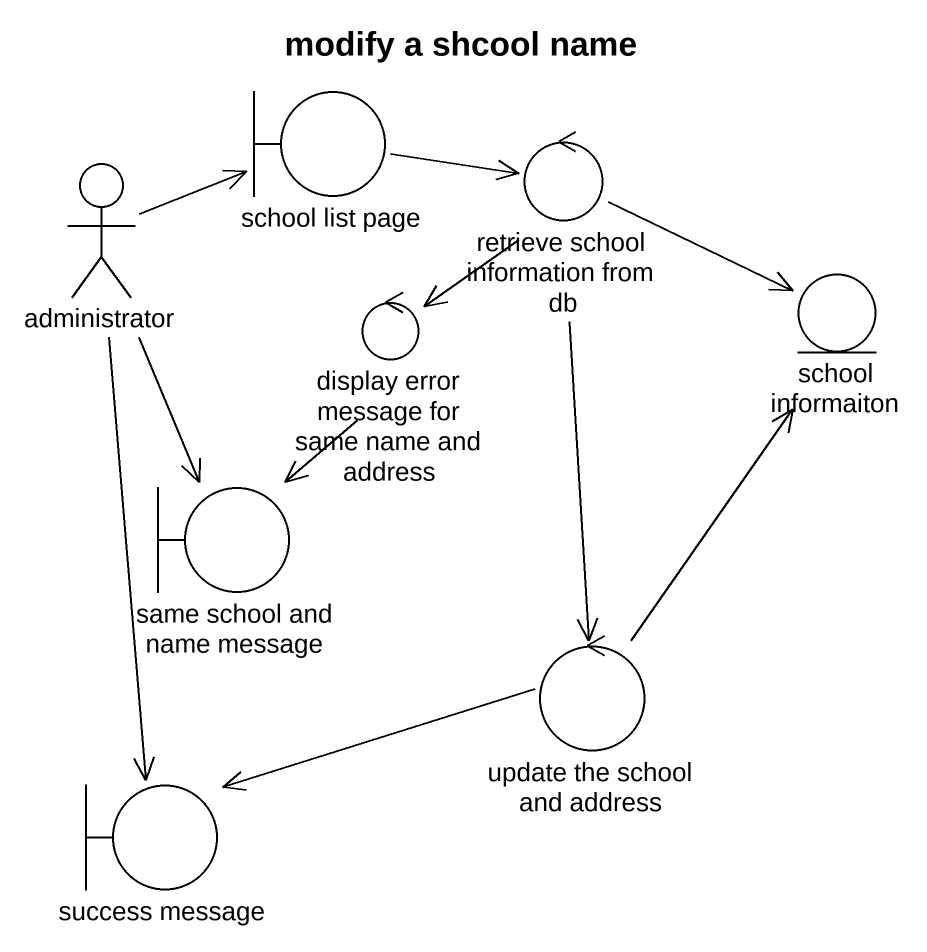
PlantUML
@startuml
title modify a shcool name
boundary "school list page" as school_list_page
control "retrieve school information from db" as retrieve_school_information
actor administrator
control "display error message for same name and address" as display_error_message_for
entity "school informaiton" as school_informaiton
boundary "same school and name message" as same_school_and_name_message
control "update the school and address" as update_the_school_and
boundary "success message" as success_message
school_list_page -right-> retrieve_school_information
retrieve_school_information --> display_error_message_for
retrieve_school_information -right-> school_informaiton
retrieve_school_information --> update_the_school_and
administrator -right-> school_list_page
administrator --> same_school_and_name_message
administrator --> success_message
display_error_message_for --> same_school_and_name_message
update_the_school_and -up-> school_informaiton
update_the_school_and -left-> success_message
@enduml
